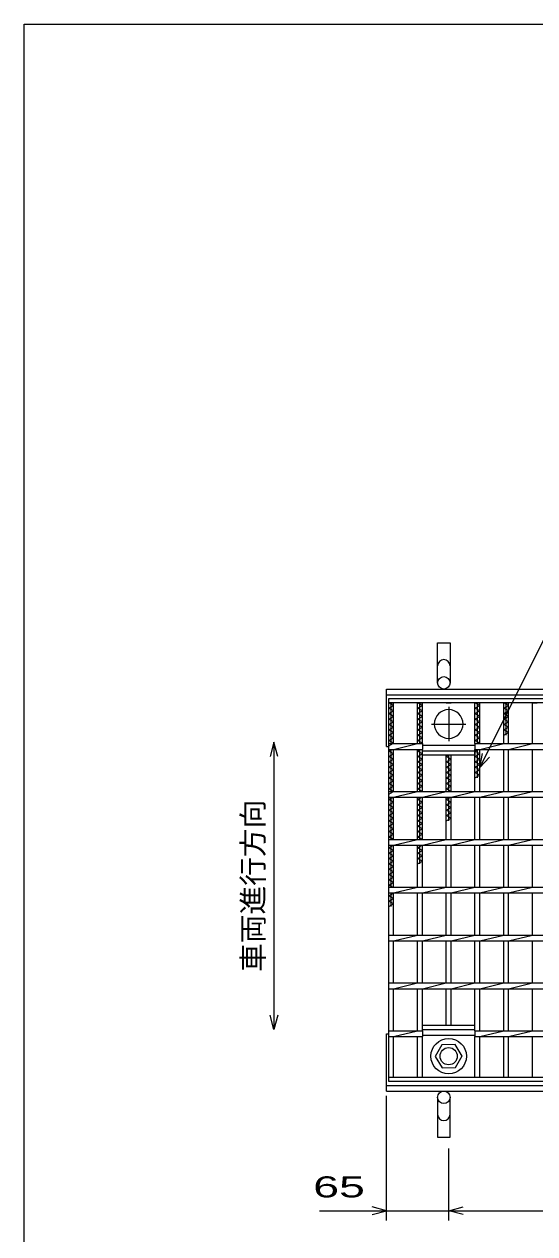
# Model space of a CAD drawing. Units: millimetres, scale not verified. Extents: x -1820 to 1731, y -1282 to 1054.
# Drawn here: x -1729 to -1196, y -210 to 1054 of the extents above; entities that cross this region are included whole.
import ezdxf
from ezdxf.enums import TextEntityAlignment as Align

# ---------------------------------------------------------------- set-up
doc = ezdxf.new("R2010")
doc.units = ezdxf.units.MM
doc.header["$LTSCALE"] = 10
doc.linetypes.add('CHAIN', pattern=[18.5, 12, -1.5, 3.5, -1.5])
for name, color, linetype, lineweight in [('0_2', 150, 'Continuous', 25), ('16', 3, 'Continuous', 25), ('19', 6, 'Continuous', 25), ('22', 4, 'Continuous', 25)]:
    doc.layers.add(name, color=color, linetype=linetype, lineweight=lineweight)
doc.styles.add('ベクトル', font='')
doc.styles.get('ベクトル').set_extended_font_data('ベクトル')

msp = doc.modelspace()

# ---------------------------------------------------------------- linework, layer by layer
at = {"layer": '0_2'}
for p, q in [((-1729, -1146.5), (-1729, 1053.5)), ((-1729, 1053.5), (1731, 1053.5))]:
    msp.add_line(p, q, dxfattribs=at)
at = {"layer": '16'}
for p, q in [((-1348, 349), (-353, 349)), ((-1348, 344.5), (-1348, 349)), ((-353, 344.5), (-1348, 344.5)), ((-1348, -46.5), (-1348, 344.5)), ((-1348, 344.5), (-1343, 344.5)), ((-1343, 341.7), (-1348, 344.5)), ((-1348, 338.9), (-1343, 341.7)), ((-1345.5, 302), (-1345.5, 344.5)), ((-1343, 302), (-1343, 344.5)), ((-1318, 302), (-1318, 344.5)), ((-1318, 344.5), (-1313, 344.5)), ((-1313, 341.7), (-1318, 344.5)), ((-1318, 338.9), (-1313, 341.7)), ((-1315.5, 302), (-1315.5, 344.5)), ((-1313, 302), (-1313, 344.5)), ((-1288, 344.5), (-1283, 344.5)), ((-1258, 302), (-1258, 344.5)), ((-1258, 344.5), (-1253, 344.5)), ((-1253, 341.7), (-1258, 344.5)), ((-1258, 338.9), (-1253, 341.7)), ((-1255.5, 302), (-1255.5, 344.5)), ((-1253, 302), (-1253, 344.5)), ((-1228, 302), (-1228, 344.5)), ((-1228, 344.5), (-1223, 344.5)), ((-1223, 341.7), (-1228, 344.5)), ((-1228, 338.9), (-1223, 341.7)), ((-1225.5, 310.9), (-1225.5, 344.5)), ((-1223, 302), (-1223, 344.5)), ((-1198, 302), (-1198, 344.5)), ((-1198, 344.5), (-1193, 344.5)), ((-1343, 336.1), (-1348, 338.9)), ((-1348, 333.3), (-1343, 336.1)), ((-1343, 330.5), (-1348, 333.3)), ((-1348, 327.7), (-1343, 330.5)), ((-1313, 336.1), (-1318, 338.9)), ((-1318, 333.3), (-1313, 336.1)), ((-1313, 330.5), (-1318, 333.3)), ((-1318, 327.7), (-1313, 330.5)), ((-1253, 336.1), (-1258, 338.9)), ((-1258, 333.3), (-1253, 336.1)), ((-1253, 330.5), (-1258, 333.3)), ((-1258, 327.7), (-1253, 330.5)), ((-1223, 336.1), (-1228, 338.9)), ((-1228, 333.3), (-1223, 336.1)), ((-1223, 330.5), (-1228, 333.3)), ((-1228, 327.7), (-1223, 330.5)), ((-1343, 324.9), (-1348, 327.7)), ((-1348, 322.1), (-1343, 324.9)), ((-1343, 319.3), (-1348, 322.1)), ((-1348, 316.5), (-1343, 319.3)), ((-1343, 313.7), (-1348, 316.5)), ((-1313, 324.9), (-1318, 327.7)), ((-1318, 322.1), (-1313, 324.9)), ((-1313, 319.3), (-1318, 322.1)), ((-1318, 316.5), (-1313, 319.3)), ((-1313, 313.7), (-1318, 316.5)), ((-1253, 324.9), (-1258, 327.7)), ((-1258, 322.1), (-1253, 324.9)), ((-1253, 319.3), (-1258, 322.1)), ((-1258, 316.5), (-1253, 319.3)), ((-1253, 313.7), (-1258, 316.5)), ((-1223, 324.9), (-1228, 327.7)), ((-1228, 322.1), (-1223, 324.9)), ((-1223, 319.3), (-1228, 322.1)), ((-1228, 316.5), (-1223, 319.3)), ((-1223, 313.7), (-1228, 316.5)), ((-1348, 310.9), (-1343, 313.7)), ((-1343, 308.1), (-1348, 310.9)), ((-1348, 305.3), (-1343, 308.1)), ((-1343, 302.5), (-1348, 305.3)), ((-1318, 310.9), (-1313, 313.7)), ((-1313, 308.1), (-1318, 310.9)), ((-1318, 305.3), (-1313, 308.1)), ((-1313, 302.5), (-1318, 305.3)), ((-1258, 310.9), (-1253, 313.7)), ((-1253, 308.1), (-1258, 310.9)), ((-1258, 305.3), (-1253, 308.1)), ((-1253, 302.5), (-1258, 305.3)), ((-1228, 310.9), (-1223, 313.7)), ((-1348, 299.7), (-1343, 302.5)), ((-1348, 302), (-1313, 302)), ((-1348, 296), (-1348, 302)), ((-1348, 296), (-1313, 296)), ((-1348, 294.1), (-1344.61, 296)), ((-1343, 291.3), (-1348, 294.1)), ((-1348, 288.5), (-1343, 291.3)), ((-1345.5, 252), (-1345.5, 296)), ((-1343, 296), (-1318, 302)), ((-1343, 252), (-1343, 296)), ((-1318, 252), (-1318, 296)), ((-1318, 294.1), (-1314.61, 296)), ((-1313, 291.3), (-1318, 294.1)), ((-1318, 288.5), (-1313, 291.3)), ((-1315.5, 252), (-1315.5, 296)), ((-1313.89, 302), (-1313, 302.5)), ((-1313, 302), (-1313, 296)), ((-1313, 300.5), (-1258, 300.5)), ((-1313, 252), (-1313, 296)), ((-1313, 294.5), (-1258, 294.5)), ((-1313, 290), (-1313, 294.5)), ((-1258, 302), (-443, 302)), ((-1258, 302), (-1258, 296)), ((-1258, 296), (-443, 296)), ((-1258, 252), (-1258, 296)), ((-1258, 294.1), (-1254.61, 296)), ((-1258, 294.5), (-1258, 290)), ((-1253, 291.3), (-1258, 294.1)), ((-1258, 288.5), (-1253, 291.3)), ((-1255.5, 266.1), (-1255.5, 296)), ((-1253.89, 302), (-1253, 302.5)), ((-1253, 296), (-1228, 302)), ((-1253, 252), (-1253, 296)), ((-1228, 252), (-1228, 296)), ((-1223, 296), (-1198, 302)), ((-1223, 252), (-1223, 296)), ((-1198, 252), (-1198, 296)), ((-1343, 285.7), (-1348, 288.5)), ((-1348, 282.9), (-1343, 285.7)), ((-1343, 280.1), (-1348, 282.9)), ((-1348, 277.3), (-1343, 280.1)), ((-1313, 285.7), (-1318, 288.5)), ((-1318, 282.9), (-1313, 285.7)), ((-1313, 280.1), (-1318, 282.9)), ((-1318, 277.3), (-1313, 280.1)), ((-1258, 290), (-1313, 290)), ((-1288, 252), (-1288, 290)), ((-1288, 288.5), (-1285.32, 290)), ((-1283, 285.7), (-1288, 288.5)), ((-1288, 282.9), (-1283, 285.7)), ((-1283, 280.1), (-1288, 282.9)), ((-1288, 277.3), (-1283, 280.1)), ((-1285.5, 252), (-1285.5, 290)), ((-1283, 252), (-1283, 290)), ((-1253, 285.7), (-1258, 288.5)), ((-1258, 282.9), (-1253, 285.7)), ((-1253, 280.1), (-1258, 282.9)), ((-1258, 277.3), (-1253, 280.1)), ((-1343, 274.5), (-1348, 277.3)), ((-1348, 271.7), (-1343, 274.5)), ((-1343, 268.9), (-1348, 271.7)), ((-1348, 266.1), (-1343, 268.9)), ((-1343, 263.3), (-1348, 266.1)), ((-1313, 274.5), (-1318, 277.3)), ((-1318, 271.7), (-1313, 274.5)), ((-1313, 268.9), (-1318, 271.7)), ((-1318, 266.1), (-1313, 268.9)), ((-1313, 263.3), (-1318, 266.1)), ((-1283, 274.5), (-1288, 277.3)), ((-1288, 271.7), (-1283, 274.5)), ((-1283, 268.9), (-1288, 271.7)), ((-1288, 266.1), (-1283, 268.9)), ((-1283, 263.3), (-1288, 266.1)), ((-1253, 274.5), (-1258, 277.3)), ((-1258, 271.7), (-1253, 274.5)), ((-1253, 268.9), (-1258, 271.7)), ((-1258, 266.1), (-1253, 268.9)), ((-1348, 260.5), (-1343, 263.3)), ((-1343, 257.7), (-1348, 260.5)), ((-1348, 254.9), (-1343, 257.7)), ((-1343, 252.1), (-1348, 254.9)), ((-1318, 260.5), (-1313, 263.3)), ((-1313, 257.7), (-1318, 260.5)), ((-1318, 254.9), (-1313, 257.7)), ((-1313, 252.1), (-1318, 254.9)), ((-1288, 260.5), (-1283, 263.3)), ((-1283, 257.7), (-1288, 260.5)), ((-1288, 254.9), (-1283, 257.7)), ((-1283, 252.1), (-1288, 254.9)), ((-1348, 249.3), (-1343, 252.1)), ((-1348, 252), (-353, 252)), ((-1348, 246), (-1348, 252)), ((-1348, 246), (-353, 246)), ((-1348, 243.7), (-1343.89, 246)), ((-1343, 240.9), (-1348, 243.7)), ((-1348, 238.1), (-1343, 240.9)), ((-1345.5, 202), (-1345.5, 246)), ((-1343, 246), (-1318, 252)), ((-1343, 202), (-1343, 246)), ((-1318, 202), (-1318, 246)), ((-1318, 243.7), (-1313.89, 246)), ((-1313, 240.9), (-1318, 243.7)), ((-1318, 238.1), (-1313, 240.9)), ((-1315.5, 202), (-1315.5, 246)), ((-1313.18, 252), (-1313, 252.1)), ((-1313, 246), (-1288, 252)), ((-1313, 202), (-1313, 246)), ((-1288, 202), (-1288, 246)), ((-1288, 243.7), (-1283.89, 246)), ((-1283, 240.9), (-1288, 243.7)), ((-1288, 238.1), (-1283, 240.9)), ((-1285.5, 221.3), (-1285.5, 246)), ((-1283.18, 252), (-1283, 252.1)), ((-1283, 246), (-1258, 252)), ((-1283, 202), (-1283, 246)), ((-1258, 202), (-1258, 246)), ((-1253, 246), (-1228, 252)), ((-1253, 202), (-1253, 246)), ((-1228, 202), (-1228, 246)), ((-1223, 246), (-1198, 252)), ((-1223, 202), (-1223, 246)), ((-1198, 202), (-1198, 246)), ((-1343, 235.3), (-1348, 238.1)), ((-1348, 232.5), (-1343, 235.3)), ((-1343, 229.7), (-1348, 232.5)), ((-1348, 226.9), (-1343, 229.7)), ((-1313, 235.3), (-1318, 238.1)), ((-1318, 232.5), (-1313, 235.3)), ((-1313, 229.7), (-1318, 232.5)), ((-1318, 226.9), (-1313, 229.7)), ((-1283, 235.3), (-1288, 238.1)), ((-1288, 232.5), (-1283, 235.3)), ((-1283, 229.7), (-1288, 232.5)), ((-1288, 226.9), (-1283, 229.7)), ((-1343, 224.1), (-1348, 226.9)), ((-1348, 221.3), (-1343, 224.1)), ((-1343, 218.5), (-1348, 221.3)), ((-1348, 215.7), (-1343, 218.5)), ((-1343, 212.9), (-1348, 215.7)), ((-1313, 224.1), (-1318, 226.9)), ((-1318, 221.3), (-1313, 224.1)), ((-1313, 218.5), (-1318, 221.3)), ((-1318, 215.7), (-1313, 218.5)), ((-1313, 212.9), (-1318, 215.7)), ((-1283, 224.1), (-1288, 226.9)), ((-1288, 221.3), (-1283, 224.1)), ((-1348, 210.1), (-1343, 212.9)), ((-1343, 207.3), (-1348, 210.1)), ((-1348, 204.5), (-1343, 207.3)), ((-1343.54, 202), (-1348, 204.5)), ((-1318, 210.1), (-1313, 212.9)), ((-1313, 207.3), (-1318, 210.1)), ((-1318, 204.5), (-1313, 207.3)), ((-1313.54, 202), (-1318, 204.5)), ((-1348, 202), (-353, 202)), ((-1348, 196), (-1348, 202)), ((-1348, 196), (-353, 196)), ((-1348, 193.3), (-1343.18, 196)), ((-1343, 190.5), (-1348, 193.3)), ((-1348, 187.7), (-1343, 190.5)), ((-1345.5, 152), (-1345.5, 196)), ((-1343, 196), (-1318, 202)), ((-1343, 152), (-1343, 196)), ((-1318, 152), (-1318, 196)), ((-1318, 193.3), (-1313.18, 196)), ((-1313, 190.5), (-1318, 193.3)), ((-1318, 187.7), (-1313, 190.5)), ((-1315.5, 176.5), (-1315.5, 196)), ((-1313, 196), (-1288, 202)), ((-1313, 152), (-1313, 196)), ((-1288, 152), (-1288, 196)), ((-1283, 196), (-1258, 202)), ((-1283, 152), (-1283, 196)), ((-1258, 152), (-1258, 196)), ((-1253, 196), (-1228, 202)), ((-1253, 152), (-1253, 196)), ((-1228, 152), (-1228, 196)), ((-1223, 196), (-1198, 202)), ((-1223, 152), (-1223, 196)), ((-1198, 152), (-1198, 196)), ((-1343, 184.9), (-1348, 187.7)), ((-1348, 182.1), (-1343, 184.9)), ((-1343, 179.3), (-1348, 182.1)), ((-1348, 176.5), (-1343, 179.3)), ((-1313, 184.9), (-1318, 187.7)), ((-1318, 182.1), (-1313, 184.9)), ((-1313, 179.3), (-1318, 182.1)), ((-1318, 176.5), (-1313, 179.3)), ((-1343, 173.7), (-1348, 176.5)), ((-1348, 170.9), (-1343, 173.7)), ((-1343, 168.1), (-1348, 170.9)), ((-1348, 165.3), (-1343, 168.1)), ((-1343, 162.5), (-1348, 165.3)), ((-1348, 159.7), (-1343, 162.5)), ((-1343, 156.9), (-1348, 159.7)), ((-1348, 154.1), (-1343, 156.9)), ((-1344.25, 152), (-1348, 154.1)), ((-1348, 152), (-353, 152)), ((-1348, 146), (-1348, 152)), ((-1343, 146), (-1318, 152)), ((-1313, 146), (-1288, 152)), ((-1283, 146), (-1258, 152)), ((-1253, 146), (-1228, 152)), ((-1223, 146), (-1198, 152)), ((-1348, 146), (-353, 146)), ((-1348, 142.9), (-1343, 145.7)), ((-1343, 140.1), (-1348, 142.9)), ((-1348, 137.3), (-1343, 140.1)), ((-1345.5, 131.7), (-1345.5, 146)), ((-1343, 145.7), (-1343.54, 146)), ((-1343, 102), (-1343, 146)), ((-1318, 102), (-1318, 146)), ((-1313, 102), (-1313, 146)), ((-1288, 102), (-1288, 146)), ((-1283, 102), (-1283, 146)), ((-1258, 102), (-1258, 146)), ((-1253, 102), (-1253, 146)), ((-1228, 102), (-1228, 146)), ((-1223, 102), (-1223, 146)), ((-1198, 102), (-1198, 146)), ((-1343, 134.5), (-1348, 137.3)), ((-1348, 131.7), (-1343, 134.5)), ((-1348, 102), (-353, 102)), ((-1348, 96), (-1348, 102)), ((-1343, 96), (-1318, 102)), ((-1313, 96), (-1288, 102)), ((-1283, 96), (-1258, 102)), ((-1253, 96), (-1228, 102)), ((-1223, 96), (-1198, 102)), ((-1348, 96), (-353, 96)), ((-1343, 52), (-1343, 96)), ((-1318, 52), (-1318, 96)), ((-1313, 52), (-1313, 96)), ((-1288, 52), (-1288, 96)), ((-1283, 52), (-1283, 96)), ((-1258, 52), (-1258, 96)), ((-1253, 52), (-1253, 96)), ((-1228, 52), (-1228, 96)), ((-1223, 52), (-1223, 96)), ((-1198, 52), (-1198, 96)), ((-1348, 52), (-353, 52)), ((-1348, 46), (-1348, 52)), ((-1343, 46), (-1318, 52)), ((-1313, 46), (-1288, 52)), ((-1283, 46), (-1258, 52)), ((-1253, 46), (-1228, 52)), ((-1223, 46), (-1198, 52)), ((-1348, 46), (-353, 46)), ((-1343, 2), (-1343, 46)), ((-1318, 2), (-1318, 46)), ((-1313, 2), (-1313, 46)), ((-1288, 8), (-1288, 46)), ((-1283, 8), (-1283, 46)), ((-1258, 2), (-1258, 46)), ((-1253, 2), (-1253, 46)), ((-1228, 2), (-1228, 46)), ((-1223, 2), (-1223, 46)), ((-1198, 2), (-1198, 46)), ((-1348, 2), (-1313, 2)), ((-1348, -4), (-1348, 2)), ((-1343, -4), (-1318, 2)), ((-1313, 8), (-1258, 8)), ((-1313, 3.5), (-1313, 8)), ((-1313, 3.5), (-1258, 3.5)), ((-1313, 2), (-1313, -4)), ((-1258, 3.5), (-1258, 8)), ((-1258, 2), (-443, 2)), ((-1258, 2), (-1258, -4)), ((-1253, -4), (-1228, 2)), ((-1223, -4), (-1198, 2)), ((-1348, -4), (-1313, -4)), ((-1343, -46.5), (-1343, -4)), ((-1318, -46.5), (-1318, -4)), ((-1313, -2.5), (-1258, -2.5)), ((-1313, -46.5), (-1313, -4)), ((-1292.79, -12.55), (-1299.5, -24.84)), ((-1278.8, -12.21), (-1292.79, -12.55)), ((-1271.5, -24.5), (-1278.8, -12.21)), ((-1258, -4), (-443, -4)), ((-1258, -46.5), (-1258, -4)), ((-1253, -46.5), (-1253, -4)), ((-1228, -46.5), (-1228, -4)), ((-1223, -46.5), (-1223, -4)), ((-1198, -46.5), (-1198, -4)), ((-1299.5, -24.84), (-1292.2, -36.79)), ((-1278.21, -36.45), (-1271.5, -24.16)), ((-1292.2, -36.79), (-1278.21, -36.45)), ((-1348, -46.5), (-353, -46.5)), ((-1348, -51), (-1348, -46.5)), ((-1348, -46.5), (-1343, -46.5)), ((-1318, -46.5), (-1313, -46.5)), ((-1288, -46.5), (-1283, -46.5)), ((-1258, -46.5), (-1253, -46.5)), ((-1228, -46.5), (-1223, -46.5)), ((-1198, -46.5), (-1193, -46.5)), ((-353, -51), (-1348, -51))]:
    msp.add_line(p, q, dxfattribs=at)
at = {"layer": '16', "linetype": 'CHAIN'}
for p, q in [((-1285.5, 340.5), (-1285.5, 304.5)), ((-1303.5, 322.5), (-1267.5, 322.5))]:
    msp.add_line(p, q, dxfattribs=at)
at = {"layer": '16'}
for radius in [18.5, 9]:
    msp.add_circle((-1285.5, -24.5), radius, dxfattribs=at)
for start, end in [(90, 270), (270, 90)]:
    msp.add_arc((-1285.5, 322.5), 15, start, end, dxfattribs=at)
at = {"layer": '19'}
for p, q in [((-1297, 365.5), (-1297, 407.12)), ((-1297, 407.12), (-1284, 407.12)), ((-1284, 407.12), (-1284, 365.5)), ((-1350.5, 359), (-350.5, 359)), ((-1350.5, 299), (-1350.5, 359)), ((-1350.5, 353), (-350.5, 353)), ((-1350.5, 299), (-1348, 299)), ((-1350.5, -61), (-1350.5, -1)), ((-1350.5, -1), (-1348, -1)), ((-1350.5, -55), (-350.5, -55)), ((-1350.5, -61), (-350.5, -61)), ((-1297, -67.5), (-1297, -109.12)), ((-1284, -109.12), (-1284, -67.5)), ((-1297, -109.12), (-1284, -109.12))]:
    msp.add_line(p, q, dxfattribs=at)
for centre in [(-1290.5, 365.5), (-1290.5, -67.5)]:
    msp.add_circle(centre, 6.5, dxfattribs=at)
for centre, start, end in [((-1290.5, 383.34), 0, 180), ((-1290.5, -85.34), 180, 0)]:
    msp.add_arc(centre, 6.5, start, end, dxfattribs=at)
at = {"layer": '22'}
for p, q in [((-1253, 277), (-1070.75, 641.5)), ((-1468, 303.5), (-1472, 288.5)), ((-1464, 288.5), (-1468, 303.5)), ((-1468, 303.5), (-1468, 3.5)), ((-1253, 277), (-1250, 291.6)), ((-1253, 277), (-1243, 288)), ((-1468, 3.5), (-1472, 18.5)), ((-1464, 18.5), (-1468, 3.5)), ((-1350.5, -196), (-1350.5, -66)), ((-1285.5, -196), (-1285.5, -121)), ((-1420.5, -186), (-1350.5, -186)), ((-1350.5, -186), (-1365.5, -182)), ((-1365.5, -190), (-1350.5, -186)), ((-1350.5, -186), (-1285.5, -186)), ((-1285.5, -186), (-1270.5, -182)), ((-1270.5, -190), (-1285.5, -186)), ((-1285.5, -186), (-415.5, -186))]:
    msp.add_line(p, q, dxfattribs=at)

# ---------------------------------------------------------------- texts
at = {"layer": '22', "color": 2, "style": 'ベクトル'}
msp.add_text('車両進行方向', height=21.99, rotation=90, dxfattribs=at).set_placement((-1490, 63.5), align=Align.MIDDLE_LEFT)
at = {"layer": '22', "color": 2, "style": 'ベクトル', "width": 1.65}
msp.add_text(' 65 ', height=21.99, dxfattribs=at).set_placement((-1440.5, -161), align=Align.MIDDLE_LEFT)

doc.saveas('drawing.dxf')
